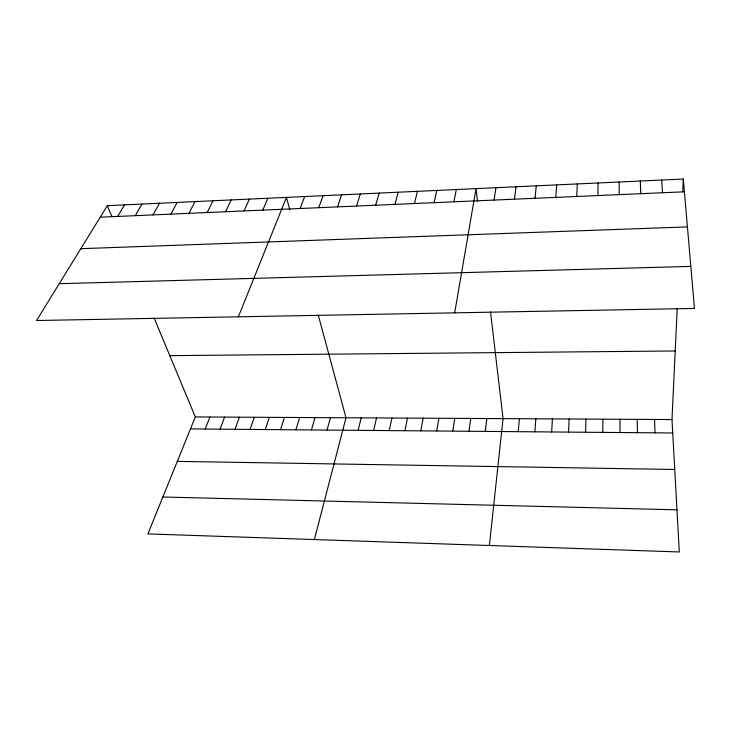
<?xml version="1.0" encoding="UTF-8"?>
<svg xmlns="http://www.w3.org/2000/svg" width="731" height="731" viewBox="0 0 731 731"><rect width="100%" height="100%" fill="white"/><g stroke="black" fill="none" stroke-linecap="round" stroke-linejoin="round"><path stroke-width="1.1" d="M602.746 432.386L602.901 419.183M597.867 195.561L598.122 182.978M585.586 432.249L585.951 419.091M568.554 432.103L569.129 419M576.732 196.475L577.316 183.938M154.177 318.14L195.314 416.935L147.909 533.895L679.291 551.96L671.981 419.567L677.217 308.509M682.708 191.942L683.311 179.04L107.338 205.658L36.55 320.516L694.45 308.445L683.311 179.04M551.64 431.957L552.426 418.909M555.788 197.388L556.693 184.897M534.854 431.82L535.85 418.817M518.197 431.683L519.394 418.726M535.037 198.284L536.252 185.838M489.377 545.5L503.056 418.635L490.528 311.945M485.247 431.4L486.837 418.543M514.478 199.179L516.004 186.77M468.955 431.263L470.737 418.461M494.11 200.066L495.938 187.703M452.781 431.126L454.746 418.37M436.718 430.998L438.874 418.278M454.673 312.85L476.045 188.616L477.581 201.729M420.782 430.861L423.121 418.196M453.914 201.811L456.327 189.53M404.947 430.723L407.478 418.105M389.239 430.596L391.944 418.022M434.086 202.679L436.782 190.435M373.642 430.468L376.52 417.94M414.44 203.529L417.419 191.33M358.144 430.331L361.205 417.858M314.385 539.551L346.001 417.766L318.268 315.116M394.968 204.378L398.212 192.216M327.04 430.075L330.439 417.684M375.661 205.219L379.179 193.094M311.424 429.938L314.997 417.602M295.918 429.81L299.655 417.511M356.527 206.051L360.319 193.971M280.521 429.682L284.432 417.428M265.243 429.554L269.319 417.346M337.567 206.873L341.615 194.83M250.075 429.426L254.306 417.264M318.762 207.686L323.065 195.689M235.007 429.298L239.402 417.182M220.049 429.17L224.609 417.099M300.13 208.499L304.681 196.538M205.201 429.051L209.907 417.017M238.352 316.815L286.461 197.379L289.823 209.852M262.785 210.117L267.838 198.247M244.09 210.93L249.381 199.097M225.55 211.743L231.087 199.938M207.175 212.538L212.949 200.778M188.964 213.333L194.967 201.61M170.908 214.11L177.14 202.432M153.007 214.896L159.468 203.255M135.262 215.663L141.942 204.059M117.673 216.431L124.562 204.863M100.229 217.189L684.408 191.796M80.83 248.677L687.432 226.902M59.238 283.701L690.832 266.404M169.793 355.65L675.216 350.971M195.314 416.935L671.981 419.567M190.462 428.923L672.721 432.98M177.304 461.38L674.731 469.476M162.858 496.998L676.961 509.827M107.338 205.658L111.87 216.54M661.719 180.036L662.469 192.746M654.519 419.475L655.031 432.825M640.329 181.032L640.731 193.697M637.185 419.375L637.469 432.679M619.13 182.01L619.203 194.629M619.979 419.283L620.043 432.533"/></g></svg>
